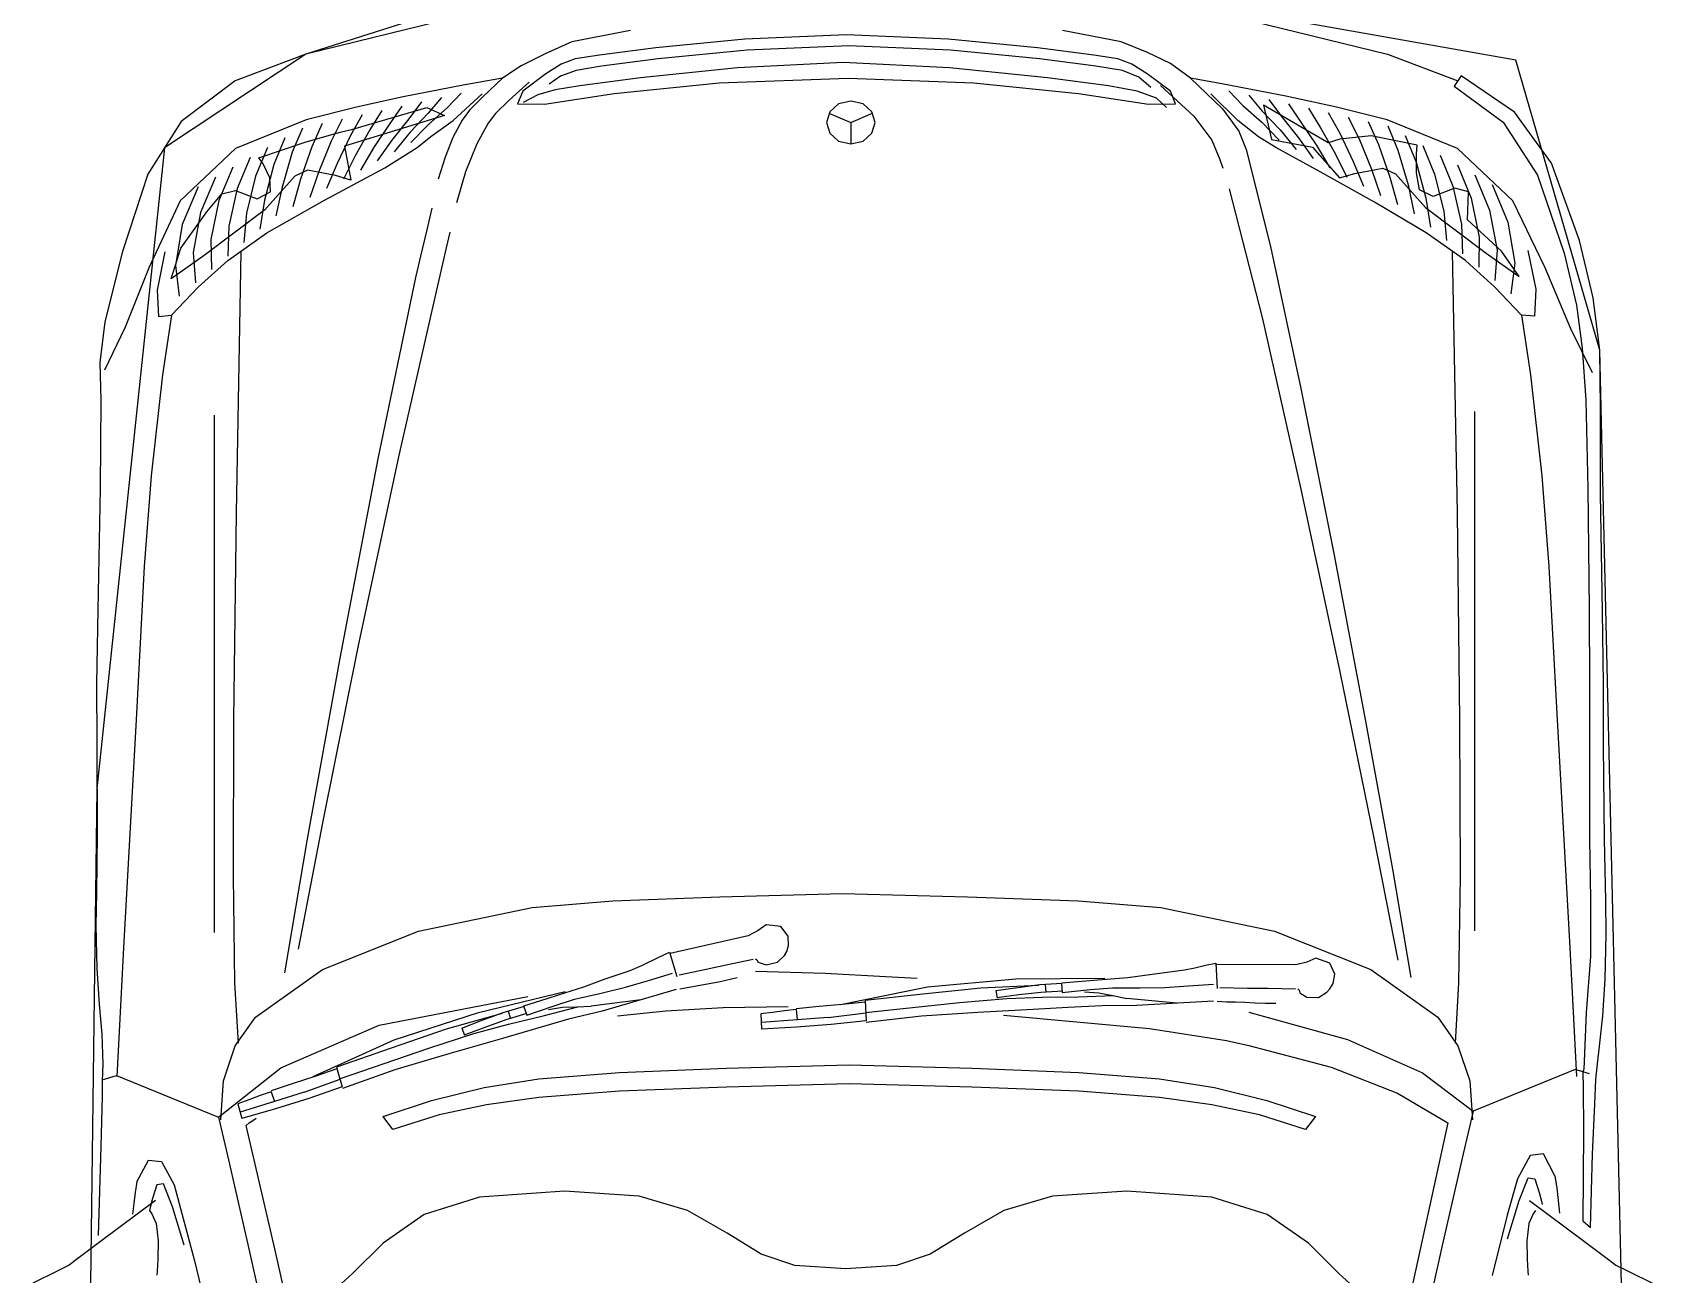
# Model space of a CAD drawing. Header units: millimetres. Extents: x 3923 to 4007, y 744 to 982.
# Drawn here: x 3949.327 to 3953.338, y 822.789 to 825.839 of the extents above; entities that cross this region are included whole.
import ezdxf

# ---------------------------------------------------------------- set-up
doc = ezdxf.new("R2010")
doc.units = ezdxf.units.MM
doc.header["$LTSCALE"] = 20
doc.layers.add('HIDROSSANITÁRIO', color=8, linetype='Continuous')

# ---------------------------------------------------------------- blocks, each defined once
blk = doc.blocks.new('Austin Mini dessus')
at = {"color": 8, "flags": 128}
for points in [[(1.0455, 3.8453), (1.0602, 3.8752)], [(1.0383, 3.8304), (1.0455, 3.8453)], [(1.0093, 3.792), (1.0326, 3.8229)], [(1.0326, 3.8229), (1.0383, 3.8304)], [(-0.1204, 3.7865), (-0.0703, 3.7926)], [(-0.0703, 3.7926), (-0.0241, 3.7916)], [(-0.0241, 3.7916), (0.0842, 3.7922)], [(0.0842, 3.7922), (0.2332, 3.7952)], [(0.2332, 3.7952), (0.3237, 3.797)], [(0.3237, 3.797), (0.3971, 3.7966)], [(0.3971, 3.7966), (0.5088, 3.7962)], [(0.5088, 3.7962), (0.581, 3.797)], [(0.581, 3.797), (0.6212, 3.7976)], [(0.6212, 3.7976), (0.674, 3.7963)], [(0.674, 3.7963), (0.7177, 3.7934)], [(0.7177, 3.7934), (0.7547, 3.7905)], [(0.831, 3.7901), (0.8924, 3.7915)], [(0.8924, 3.7915), (1.0016, 3.7949)], [(0.9589, 3.7245), (1.0093, 3.792)], [(-0.2069, 3.765), (-0.1204, 3.7865)], [(-0.114, 3.7617), (-0.0609, 3.787)], [(0.6405, 3.7634), (0.8064, 3.7721)], [(0.7547, 3.7905), (0.7913, 3.7892)], [(0.7913, 3.7892), (0.8117, 3.7899)], [(0.8107, 3.7898), (0.8054, 3.7722)], [(0.8054, 3.7722), (0.8566, 3.6469)], [(0.8117, 3.7899), (0.831, 3.7901)], [(-0.302, 3.7337), (-0.2069, 3.765)], [(-0.1874, 3.7324), (-0.114, 3.7617)], [(0.3684, 3.7483), (0.6405, 3.7634)], [(0.949, 3.7493), (0.9623, 3.751)], [(0.9623, 3.751), (0.9758, 3.7525)], [(-0.3667, 3.6929), (-0.302, 3.7337)], [(-0.269, 3.694), (-0.1874, 3.7324)], [(0.0688, 3.7297), (0.18, 3.7384)], [(0.18, 3.7384), (0.3684, 3.7483)], [(0.936, 3.7475), (0.9091, 3.7332)], [(0.9091, 3.7332), (0.9111, 3.717)], [(0.936, 3.7475), (0.949, 3.7493)], [(0.9564, 3.7282), (0.9673, 3.7309)], [(0.9673, 3.7309), (0.9712, 3.7316)], [(0.9712, 3.7316), (0.975, 3.7288)], [(-0.2065, 3.713), (-0.1595, 3.7223)], [(-0.1595, 3.7223), (-0.127, 3.7206)], [(-0.127, 3.7206), (-0.1288, 3.7047)], [(-0.1288, 3.7047), (-0.0554, 3.7158)], [(-0.0554, 3.7158), (0.0688, 3.7297)], [(0.9111, 3.717), (0.9395, 3.7016)], [(0.9383, 3.7145), (0.9395, 3.7228)], [(0.9665, 3.7034), (0.9383, 3.7145)], [(0.9395, 3.7228), (0.9564, 3.7282)], [(0.975, 3.7288), (0.9869, 3.7238)], [(0.9869, 3.7238), (1.0083, 3.721)], [(1.0083, 3.721), (1.031, 3.7215)], [(1.031, 3.7215), (1.0455, 3.7223)], [(1.0455, 3.7223), (1.0506, 3.7228)], [(-0.4163, 3.6266), (-0.3667, 3.6929)], [(-0.3332, 3.6261), (-0.269, 3.694)], [(-0.2862, 3.6722), (-0.24, 3.6915)], [(-0.2108, 3.6933), (-0.2557, 3.6613)], [(-0.24, 3.6915), (-0.1897, 3.6999)], [(-0.1734, 3.7051), (-0.2108, 3.6933)], [(-0.2018, 3.6646), (-0.1734, 3.7051)], [(-0.1897, 3.6999), (-0.152, 3.6952)], [(-0.1288, 3.7047), (-0.1629, 3.672)], [(0.9395, 3.7016), (1.0331, 3.6766)], [(1.0136, 3.6893), (0.9665, 3.7034)], [(-0.2548, 3.669), (-0.2057, 3.6781)], [(-0.2057, 3.6781), (-0.1684, 3.6754)], [(-0.1629, 3.672), (-0.1958, 3.6357)], [(1.0331, 3.6766), (1.174, 3.6425)], [(-0.2983, 3.6509), (-0.2548, 3.669)], [(-0.2557, 3.6613), (-0.2776, 3.6432)], [(-0.2696, 3.6465), (-0.2217, 3.6563)], [(-0.2582, 3.5904), (-0.2018, 3.6646)], [(-0.2217, 3.6563), (-0.1848, 3.6556)], [(0.6296, 3.652), (-0.0059, 3.652)], [(-0.3103, 3.6295), (-0.2696, 3.6465)], [(-0.2844, 3.624), (-0.2378, 3.6344)], [(-0.2776, 3.6432), (-0.2819, 3.6262)], [(-0.2378, 3.6344), (-0.2012, 3.6358)], [(-0.1958, 3.6357), (-0.2299, 3.5876)], [(0.8118, 3.6411), (0.769, 3.6265)], [(0.8566, 3.6469), (0.7958, 3.5707)], [(0.8596, 3.6444), (0.8118, 3.6411)], [(0.8566, 3.6469), (0.909, 3.6348)], [(0.909, 3.6348), (1.0218, 3.609)], [(-0.4494, 3.54), (-0.4163, 3.6266)], [(-0.3686, 3.5396), (-0.3332, 3.6261)], [(-0.3224, 3.6082), (-0.2844, 3.624)], [(-0.2992, 3.6015), (-0.2538, 3.6126)], [(-0.2819, 3.6262), (-0.2717, 3.5998)], [(-0.2538, 3.6126), (-0.2177, 3.6161)], [(-0.2069, 3.6195), (0.1144, 3.6255)], [(0.1144, 3.6255), (0.369, 3.6287)], [(0.369, 3.6287), (0.5603, 3.6292)], [(0.5603, 3.6292), (0.6914, 3.6273)], [(0.6914, 3.6273), (0.7656, 3.6231)], [(0.769, 3.6265), (0.7337, 3.6018)], [(0.835, 3.6098), (0.8402, 3.6233)], [(0.8372, 3.5784), (0.8502, 3.6203)], [(0.8402, 3.6233), (0.8582, 3.6183)], [(0.8462, 3.577), (0.8582, 3.6183)], [(0.8666, 3.6133), (0.8634, 3.6093)], [(0.9143, 3.6021), (0.8666, 3.6133)], [(-0.3219, 3.5976), (-0.3417, 3.5395)], [(-0.3344, 3.5868), (-0.2992, 3.6015)], [(-0.3144, 3.5923), (-0.3219, 3.5976)], [(-0.2975, 3.5839), (-0.3144, 3.5923)], [(-0.3139, 3.579), (-0.2698, 3.5907)], [(-0.2994, 3.5535), (-0.2582, 3.5904)], [(-0.2717, 3.5998), (-0.28, 3.5832)], [(-0.2698, 3.5907), (-0.2341, 3.5963)], [(0.7337, 3.6018), (0.675, 3.5196)], [(0.8252, 3.5824), (0.8299, 3.5961)], [(0.8299, 3.5961), (0.835, 3.6098)], [(0.8604, 3.6051), (0.8577, 3.6008)], [(0.8634, 3.6093), (0.8604, 3.6051)], [(1.0183, 3.578), (0.9143, 3.6021)], [(1.0218, 3.609), (1.1282, 3.5852)], [(-0.3465, 3.5655), (-0.3139, 3.579)], [(-0.28, 3.5832), (-0.2975, 3.5839)], [(-0.2858, 3.5689), (-0.2505, 3.5765)], [(-0.2299, 3.5876), (-0.2701, 3.5169)], [(0.7958, 3.5707), (0.7435, 3.4498)], [(0.8151, 3.5556), (0.8242, 3.5824)], [(0.8252, 3.5824), (0.8372, 3.5784)], [(0.8257, 3.5419), (0.8372, 3.5784)], [(0.8334, 3.5361), (0.8462, 3.577)], [(1.12, 3.5551), (1.0183, 3.578)], [(-0.3585, 3.5441), (-0.3287, 3.5566)], [(-0.3287, 3.5566), (-0.2858, 3.5689)], [(-0.3066, 3.538), (-0.2994, 3.5535)], [(-0.2955, 3.5465), (-0.2617, 3.5558)], [(0.517, 3.5386), (0.6793, 3.5662)], [(0.8063, 3.5287), (0.8151, 3.5556)], [(-0.4897, 3.3744), (-0.4494, 3.54)], [(-0.3843, 3.4776), (-0.3686, 3.5396)], [(-0.3639, 3.5197), (-0.3356, 3.5327)], [(-0.3417, 3.5395), (-0.3534, 3.4979)], [(-0.3356, 3.5327), (-0.2955, 3.5465)], [(-0.3001, 3.5036), (-0.3066, 3.538)], [(-0.3051, 3.524), (-0.273, 3.5351)], [(0.2925, 3.4981), (0.517, 3.5386)], [(0.4929, 3.5192), (0.6502, 3.5491)], [(0.8067, 3.5309), (0.7615, 3.4315)], [(0.8257, 3.5419), (0.8097, 3.4979)], [(0.8192, 3.4954), (0.8334, 3.5361)], [(-0.3424, 3.5089), (-0.3051, 3.524)], [(-0.3148, 3.5016), (-0.2843, 3.5144)], [(-0.2701, 3.5169), (-0.3098, 3.443)], [(0.2791, 3.4759), (0.4929, 3.5192)], [(0.675, 3.5196), (0.6278, 3.4015)], [(0.7972, 3.5019), (0.8063, 3.5287)], [(-0.374, 3.3698), (-0.3363, 3.4925)], [(-0.3693, 3.4953), (-0.3424, 3.5089)], [(-0.3534, 3.4979), (-0.3572, 3.4821)], [(-0.3493, 3.4851), (-0.3148, 3.5016)], [(-0.3363, 3.4925), (-0.2946, 3.4845)], [(-0.3244, 3.4792), (-0.2956, 3.4936)], [(-0.2946, 3.4845), (-0.3001, 3.5036)], [(0.0478, 3.4514), (0.2925, 3.4981)], [(0.7718, 3.4351), (0.7952, 3.5024)], [(0.8092, 3.4984), (0.7905, 3.4435)], [(0.7952, 3.5024), (0.8192, 3.4954)], [(0.7985, 3.4305), (0.8212, 3.4949)], [(1.0484, 3.4825), (1.0731, 3.5095)], [(-0.3968, 3.4202), (-0.3843, 3.4776)], [(-0.3572, 3.4821), (-0.3836, 3.3914)], [(-0.3746, 3.4709), (-0.3493, 3.4851)], [(-0.3561, 3.4613), (-0.3244, 3.4792)], [(-0.3341, 3.4567), (-0.3068, 3.4729)], [(0.0453, 3.4261), (0.2791, 3.4759)], [(1.0114, 3.445), (1.0484, 3.4825)], [(-0.38, 3.4466), (-0.3561, 3.4613)], [(-0.363, 3.4375), (-0.3341, 3.4567)], [(-0.3437, 3.4343), (-0.3181, 3.4522)], [(-0.1749, 3.4052), (0.0478, 3.4514)], [(0.7435, 3.4498), (0.7081, 3.2674)], [(-0.3854, 3.4222), (-0.363, 3.4375)], [(-0.3698, 3.4136), (-0.3437, 3.4343)], [(-0.3534, 3.4119), (-0.3294, 3.4315)], [(-0.3098, 3.443), (-0.3346, 3.403)], [(0.7615, 3.4315), (0.7277, 3.3278)], [(0.7484, 3.3675), (0.7718, 3.4351)], [(0.7905, 3.4435), (0.7715, 3.3887)], [(0.7785, 3.3642), (0.7985, 3.4305)], [(0.8558, 3.4451), (0.8359, 3.3854)], [(0.8536, 3.3763), (0.8715, 3.4329)], [(0.8715, 3.4329), (0.8558, 3.4451)], [(0.9762, 3.3945), (1.0114, 3.445)], [(-0.4112, 3.3468), (-0.3968, 3.4202)], [(-0.3908, 3.3978), (-0.3698, 3.4136)], [(-0.3767, 3.3898), (-0.3534, 3.4119)], [(-0.363, 3.3894), (-0.3407, 3.4108)], [(-0.172, 3.3767), (0.0453, 3.4261)], [(-0.3961, 3.3734), (-0.3767, 3.3898)], [(-0.3836, 3.3914), (-0.374, 3.3698)], [(-0.3346, 3.403), (-0.3481, 3.3863)], [(-0.2599, 3.3851), (-0.2335, 3.3912)], [(-0.2335, 3.3912), (-0.2013, 3.399)], [(-0.2013, 3.399), (-0.1749, 3.4052)], [(0.6278, 3.4015), (0.5988, 3.2619)], [(0.9547, 3.3266), (0.9762, 3.3945)], [(-0.3836, 3.366), (-0.363, 3.3894)], [(-0.3481, 3.3863), (-0.3679, 3.3589)], [(-0.3226, 3.369), (-0.2958, 3.3774)], [(-0.2112, 3.3675), (-0.1915, 3.3721)], [(-0.1915, 3.3721), (-0.172, 3.3767)], [(0.7715, 3.3887), (0.7537, 3.3335)], [(0.8359, 3.3854), (0.8202, 3.3211)], [(0.8415, 3.3179), (0.8536, 3.3763)], [(-0.4015, 3.349), (-0.3836, 3.366)], [(-0.3679, 3.3589), (-0.4003, 3.3232)], [(-0.3683, 3.348), (-0.347, 3.3593)], [(-0.347, 3.3593), (-0.3226, 3.369)], [(-0.3048, 3.3438), (-0.2667, 3.355)], [(-0.2307, 3.363), (-0.2112, 3.3675)], [(0.7293, 3.299), (0.7484, 3.3675)], [(0.7597, 3.2985), (0.7785, 3.3642)], [(-0.4198, 3.2983), (-0.4112, 3.3468)], [(-0.397, 3.3226), (-0.3805, 3.3391)], [(-0.3805, 3.3391), (-0.3683, 3.348)], [(-0.3644, 3.3161), (-0.339, 3.3298)], [(-0.339, 3.3298), (-0.3048, 3.3438)], [(0.7472, 3.3485), (0.7374, 3.3232)], [(0.7537, 3.3335), (0.7422, 3.2911)], [(0.7462, 3.3202), (0.7557, 3.3455)], [(0.7472, 3.3485), (0.7557, 3.345)], [(-0.4198, 3.2983), (-0.397, 3.3226)], [(-0.3764, 3.3069), (-0.3644, 3.3161)], [(0.7277, 3.3278), (0.7023, 3.2216)], [(0.7374, 3.3232), (0.728, 3.2975)], [(0.7371, 3.2944), (0.7462, 3.3202)], [(0.8202, 3.3211), (0.8092, 3.2537)], [(0.8325, 3.2537), (0.8415, 3.3179)], [(0.9474, 3.2223), (0.9547, 3.3266)], [(-0.435, 3.2757), (-0.4198, 3.2983)], [(-0.415, 3.2655), (-0.3926, 3.2902)], [(-0.3926, 3.2902), (-0.3764, 3.3069)], [(0.728, 3.2975), (0.7203, 3.2716)], [(0.7263, 3.2915), (0.7353, 3.2885)], [(0.7293, 3.2686), (0.7371, 3.2944)], [(0.7422, 3.2911), (0.7318, 3.2485)], [(0.7478, 3.258), (0.7597, 3.2985)], [(-0.4498, 3.2462), (-0.435, 3.2757)], [(-0.4251, 3.2451), (-0.4036, 3.2735)], [(-0.4036, 3.2735), (-0.3881, 3.2799)], [(-0.3992, 3.255), (-0.3897, 3.273)], [(-0.3881, 3.2799), (-0.3879, 3.2469)], [(0.7198, 3.2721), (0.7153, 3.258)], [(0.7208, 3.2721), (0.7313, 3.2686)], [(-0.4054, 3.2337), (-0.3992, 3.255)], [(0.5988, 3.2619), (0.5909, 3.1628)], [(0.7153, 3.258), (0.7105, 3.2437)], [(0.7313, 3.2686), (0.72, 3.2361)], [(0.7361, 3.2172), (0.7478, 3.258)], [(0.8092, 3.2537), (0.8014, 3.1546)], [(0.8246, 3.1546), (0.8325, 3.2537)], [(-0.4642, 3.2131), (-0.4498, 3.2462)], [(-0.4368, 3.2263), (-0.4251, 3.2451)], [(-0.4223, 3.2271), (-0.4123, 3.2411)], [(-0.4102, 3.2033), (-0.4054, 3.2337)], [(-0.3879, 3.2469), (-0.4009, 3.1615)], [(0.7063, 3.2296), (0.6964, 3.1985)], [(0.7105, 3.2437), (0.7063, 3.2296)], [(0.72, 3.2361), (0.7116, 3.2101)], [(0.7318, 3.2485), (0.7208, 3.2061)], [(0.7243, 3.2421), (0.7215, 3.2248)], [(-0.4783, 3.1411), (-0.4642, 3.2131)], [(-0.4482, 3.1794), (-0.4433, 3.2092)], [(-0.4433, 3.2092), (-0.4368, 3.2263)], [(-0.4292, 3.2081), (-0.4223, 3.2271)], [(0.7116, 3.2101), (0.7041, 3.1774)], [(0.7215, 3.2248), (0.721, 3.2072)], [(0.7263, 3.1761), (0.7361, 3.2172)], [(0.9535, 3.1308), (0.9474, 3.2223)], [(-0.4345, 3.1767), (-0.4292, 3.2081)], [(-0.42, 3.129), (-0.4102, 3.2033)], [(0.6964, 3.1985), (0.6864, 3.1723)], [(0.7123, 3.1286), (0.7203, 3.1896)], [(0.721, 3.2072), (0.7203, 3.1896)], [(-0.457, 3.1102), (-0.4482, 3.1794)], [(-0.4433, 3.1075), (-0.4345, 3.1767)], [(0.6864, 3.1723), (0.6761, 3.1418)], [(0.7041, 3.1774), (0.6969, 3.1476)], [(0.6998, 3.0852), (0.7263, 3.1761)], [(-0.4009, 3.1615), (-0.4139, 3.0323)], [(0.5909, 3.1628), (0.5858, 3.0317)], [(0.7318, 3.1572), (0.726, 3.0977)], [(0.8014, 3.1546), (0.7962, 3.0235)], [(0.8194, 3.0235), (0.8246, 3.1546)], [(-0.4326, 3.01), (-0.42, 3.129)], [(0.6761, 3.1418), (0.6698, 3.1266)], [(0.6969, 3.1476), (0.6884, 3.1193)], [(0.9712, 3.0712), (0.9535, 3.1308)], [(-0.4678, 3.0008), (-0.457, 3.1102)], [(0.6698, 3.1266), (0.6607, 3.1082)], [(0.6884, 3.1193), (0.6795, 3.0899)], [(-0.4541, 2.9981), (-0.4433, 3.1075)], [(0.6338, 2.997), (0.6553, 3.0927)], [(0.6607, 3.1082), (0.6538, 3.0932)], [(0.6538, 3.0932), (0.6836, 3.0845)], [(0.726, 3.0977), (0.7219, 3.0275)], [(0.6818, 3.0817), (0.6747, 3.0485)], [(0.6957, 3.0601), (0.6993, 3.0807)], [(0.9991, 3.0226), (0.9712, 3.0712)], [(0.6902, 3.0313), (0.6957, 3.0601)], [(-0.4139, 3.0323), (-0.4198, 2.8742)], [(0.5858, 3.0317), (0.5818, 2.8809)], [(0.6747, 3.0485), (0.6693, 3.0237)], [(0.6853, 3.0102), (0.6902, 3.0313)], [(-0.4389, 2.8801), (-0.4326, 3.01)], [(0.6693, 3.0237), (0.6625, 2.9905)], [(0.7219, 3.0275), (0.7205, 2.9476)], [(0.7962, 3.0235), (0.7923, 2.8727)], [(0.8155, 2.8727), (0.8194, 3.0235)], [(1.0249, 2.9807), (0.9991, 3.0226)], [(-0.473, 2.876), (-0.4678, 3.0008)], [(-0.4594, 2.8733), (-0.4541, 2.9981)], [(0.6273, 2.9847), (0.6338, 2.997)], [(0.6202, 2.9747), (0.6273, 2.9847)], [(0.6221, 2.9567), (0.6202, 2.9747)], [(0.6618, 2.9878), (0.6631, 2.986)], [(0.6631, 2.986), (0.6661, 2.9845)], [(0.6661, 2.9845), (0.6693, 2.9748)], [(0.6693, 2.9748), (0.6662, 2.9608)], [(0.677, 2.9877), (0.6796, 2.9022)], [(0.7277, 2.9669), (0.7297, 2.9812)], [(0.7297, 2.9812), (0.7484, 2.9804)], [(0.7369, 2.9367), (0.7402, 2.9806)], [(0.7461, 2.9374), (0.7484, 2.9804)], [(1.0386, 2.9396), (1.0249, 2.9807)], [(0.6341, 2.9475), (0.6221, 2.9567)], [(0.6529, 2.9495), (0.6455, 2.9473)], [(0.6577, 2.9524), (0.6529, 2.9495)], [(0.6662, 2.9608), (0.6577, 2.9524)], [(0.7244, 2.9379), (0.7259, 2.9524)], [(0.7259, 2.9524), (0.7277, 2.9669)], [(0.6455, 2.9473), (0.6341, 2.9475)], [(0.7205, 2.9096), (0.7234, 2.9377)], [(0.7244, 2.9379), (0.7369, 2.9367)], [(0.7339, 2.8986), (0.7369, 2.9367)], [(0.7427, 2.8947), (0.7461, 2.9374)], [(1.0427, 2.877), (1.0386, 2.9396)], [(0.718, 2.8814), (0.7205, 2.9096)], [(-0.3881, 2.8859), (-0.3786, 2.8967)], [(-0.3786, 2.8967), (-0.3653, 2.9008)], [(-0.3767, 2.8977), (-0.3653, 2.8708)], [(-0.3653, 2.9008), (-0.352, 2.8967)], [(-0.352, 2.8967), (-0.3425, 2.8859)], [(0.6796, 2.9022), (0.6837, 2.8284)], [(0.7339, 2.8986), (0.7283, 2.8522)], [(0.7381, 2.8519), (0.7427, 2.8947)], [(-0.4678, 2.7512), (-0.473, 2.876)], [(-0.4541, 2.7484), (-0.4594, 2.8733)], [(-0.4326, 2.7495), (-0.4389, 2.8801)], [(-0.4198, 2.8742), (-0.4139, 2.72)], [(-0.3917, 2.8708), (-0.3881, 2.8859)], [(-0.3881, 2.8557), (-0.3917, 2.8708)], [(-0.3653, 2.8708), (-0.3767, 2.844)], [(-0.3653, 2.8708), (-0.3389, 2.8708)], [(-0.3425, 2.8859), (-0.3389, 2.8708)], [(-0.3389, 2.8708), (-0.3425, 2.8557)], [(0.5818, 2.8809), (0.5858, 2.7275)], [(0.7179, 2.8836), (0.6962, 2.7767)], [(0.7152, 2.8533), (0.718, 2.8814)], [(0.7923, 2.8727), (0.7962, 2.7218)], [(0.8194, 2.7218), (0.8155, 2.8727)], [(1.0386, 2.8145), (1.0427, 2.877)], [(-0.3786, 2.845), (-0.3881, 2.8557)], [(-0.3425, 2.8557), (-0.352, 2.845)], [(0.7054, 2.7825), (0.7131, 2.8533)], [(0.7131, 2.8533), (0.7381, 2.8519)], [(0.7277, 2.8526), (0.7218, 2.7949)], [(0.7325, 2.784), (0.7401, 2.8518)], [(-0.3653, 2.8409), (-0.3786, 2.845)], [(-0.352, 2.845), (-0.3653, 2.8409)], [(0.6837, 2.8284), (0.6857, 2.7893)], [(1.0249, 2.7734), (1.0386, 2.8145)], [(0.7218, 2.7949), (0.7156, 2.7372)], [(0.6962, 2.7767), (0.6866, 2.668)], [(0.6979, 2.7113), (0.7054, 2.7825)], [(0.7279, 2.7148), (0.7325, 2.784)], [(0.9991, 2.7314), (1.0249, 2.7734)], [(-0.457, 2.6417), (-0.4678, 2.7512)], [(-0.4433, 2.639), (-0.4541, 2.7484)], [(-0.42, 2.6293), (-0.4326, 2.7495)], [(0.7156, 2.7372), (0.7107, 2.6794)], [(0.9712, 2.6829), (0.9991, 2.7314)], [(-0.4139, 2.72), (-0.4009, 2.5911)], [(0.5858, 2.7275), (0.5909, 2.5917)], [(0.6946, 2.6403), (0.6979, 2.7113)], [(0.7244, 2.6467), (0.7279, 2.7148)], [(0.7962, 2.7218), (0.8014, 2.5907)], [(0.8246, 2.5907), (0.8194, 2.7218)], [(0.701, 2.6926), (0.6971, 2.6657)], [(0.701, 2.6926), (0.7101, 2.6911)], [(0.7063, 2.6647), (0.71, 2.6915)], [(0.6866, 2.668), (0.6857, 2.5588)], [(0.7107, 2.6794), (0.709, 2.6356)], [(0.731, 2.6835), (0.7474, 2.5042)], [(0.9535, 2.6232), (0.9712, 2.6829)], [(0.6971, 2.6657), (0.6937, 2.6386)], [(0.7033, 2.6376), (0.7063, 2.6647)], [(-0.4482, 2.5725), (-0.457, 2.6417)], [(-0.4345, 2.5698), (-0.4433, 2.639)], [(-0.4102, 2.5543), (-0.42, 2.6293)], [(0.6937, 2.6386), (0.692, 2.6115)], [(0.6934, 2.6323), (0.7028, 2.6314)], [(0.7015, 2.6106), (0.7033, 2.6376)], [(0.709, 2.6356), (0.7085, 2.5917)], [(0.7219, 2.6045), (0.7244, 2.6467)], [(-0.4642, 2.5388), (-0.4783, 2.6109)], [(0.6914, 2.6119), (0.6903, 2.5972)], [(0.6924, 2.6121), (0.7034, 2.6111)], [(0.7034, 2.6111), (0.6997, 2.5769)], [(0.9474, 2.5318), (0.9535, 2.6232)], [(-0.4009, 2.5911), (-0.3879, 2.5051)], [(0.5909, 2.5917), (0.5988, 2.49)], [(0.6903, 2.5972), (0.689, 2.5822)], [(0.7085, 2.5917), (0.7072, 2.5478)], [(0.7197, 2.5621), (0.7219, 2.6045)], [(0.8014, 2.5907), (0.8092, 2.4916)], [(0.8325, 2.4916), (0.8246, 2.5907)], [(-0.4433, 2.5428), (-0.4482, 2.5725)], [(-0.429, 2.5374), (-0.4345, 2.5698)], [(0.6878, 2.5675), (0.6847, 2.5306)], [(0.689, 2.5822), (0.6878, 2.5675)], [(0.6997, 2.5769), (0.6975, 2.5497)], [(0.7026, 2.5837), (0.7038, 2.5662)], [(-0.4038, 2.5192), (-0.4102, 2.5543)], [(0.6975, 2.5497), (0.6975, 2.5161)], [(0.7038, 2.5662), (0.7072, 2.5489)], [(0.7072, 2.5489), (0.7105, 2.5317)], [(0.7193, 2.5199), (0.7197, 2.5621)], [(-0.4511, 2.5067), (-0.4642, 2.5388)], [(-0.4368, 2.5257), (-0.4433, 2.5428)], [(-0.4211, 2.5171), (-0.429, 2.5374)], [(0.6847, 2.5306), (0.6807, 2.5008)], [(0.7164, 2.4705), (0.7105, 2.5317)], [(0.9547, 2.4275), (0.9474, 2.5318)], [(-0.4251, 2.5069), (-0.4368, 2.5257)], [(-0.4082, 2.5023), (-0.4211, 2.5171)], [(-0.3951, 2.4956), (-0.4038, 2.5192)], [(0.6975, 2.5161), (0.6972, 2.4854)], [(0.714, 2.4253), (0.7193, 2.5199)], [(-0.4377, 2.4782), (-0.4511, 2.5067)], [(-0.4036, 2.4784), (-0.4251, 2.5069)], [(-0.4106, 2.4907), (-0.373, 2.4496)], [(-0.3837, 2.4832), (-0.3951, 2.4956)], [(-0.3879, 2.5051), (-0.3881, 2.472)], [(0.5988, 2.49), (0.6278, 2.3505)], [(0.6807, 2.5008), (0.6754, 2.4613)], [(0.7474, 2.5042), (0.7622, 2.4097)], [(0.8092, 2.4916), (0.8202, 2.4242)], [(0.8415, 2.4274), (0.8325, 2.4916)], [(-0.4198, 2.4536), (-0.4377, 2.4782)], [(-0.3881, 2.472), (-0.4036, 2.4784)], [(0.6972, 2.4854), (0.6952, 2.456)], [(-0.4198, 2.4536), (-0.3822, 2.4143)], [(-0.4126, 2.4151), (-0.4198, 2.4536)], [(-0.373, 2.4496), (-0.3435, 2.4277)], [(0.673, 2.4486), (0.6699, 2.4354)], [(0.6754, 2.4613), (0.673, 2.4486)], [(0.6952, 2.456), (0.6932, 2.4254)], [(-0.3677, 2.3955), (-0.4003, 2.4288)], [(-0.3435, 2.4277), (-0.32, 2.4176)], [(0.6699, 2.4354), (0.6674, 2.4227)], [(0.8536, 2.369), (0.8415, 2.4274)], [(0.9762, 2.3595), (0.9547, 2.4275)], [(-0.3975, 2.3367), (-0.4126, 2.4151)], [(-0.3822, 2.4143), (-0.3546, 2.3944)], [(-0.32, 2.4176), (-0.3092, 2.4141)], [(0.6674, 2.4227), (0.6984, 2.421)], [(0.6695, 2.3245), (0.669, 2.4226)], [(0.6972, 2.4178), (0.6978, 2.3839)], [(0.715, 2.4096), (0.7145, 2.4208)], [(0.7153, 2.3984), (0.715, 2.4096)], [(0.7622, 2.4097), (0.7686, 2.3821)], [(0.8202, 2.4242), (0.8359, 2.3599)], [(-0.4043, 2.4065), (-0.3863, 2.3895)], [(-0.3863, 2.3895), (-0.3657, 2.3661)], [(-0.3478, 2.3704), (-0.3677, 2.3955)], [(-0.3546, 2.3944), (-0.3323, 2.3856)], [(-0.2838, 2.4064), (-0.1243, 2.3655)], [(0.7156, 2.3872), (0.7153, 2.3984)], [(0.7163, 2.3745), (0.7156, 2.3872)], [(-0.4897, 2.3776), (-0.4494, 2.2119)], [(-0.3989, 2.3821), (-0.3794, 2.3657)], [(-0.3346, 2.3489), (-0.3478, 2.3704)], [(-0.3323, 2.3856), (-0.2128, 2.3556)], [(0.6978, 2.3839), (0.6981, 2.3586)], [(0.717, 2.3616), (0.7163, 2.3745)], [(0.7276, 2.3821), (0.761, 2.261)], [(0.7686, 2.3821), (0.7952, 2.2812)], [(0.8715, 2.3124), (0.8536, 2.369)], [(-0.3935, 2.3577), (-0.3726, 2.3419)], [(-0.3864, 2.3641), (-0.3443, 2.3544)], [(-0.3402, 2.2847), (-0.3864, 2.3641)], [(-0.3794, 2.3657), (-0.3561, 2.3436)], [(-0.3657, 2.3661), (-0.3434, 2.3447)], [(-0.3443, 2.3544), (-0.3348, 2.3038)], [(-0.3048, 2.2947), (-0.3346, 2.3489)], [(-0.2128, 2.3556), (-0.0386, 2.3181)], [(-0.1243, 2.3655), (0.085, 2.3182)], [(0.6278, 2.3505), (0.675, 2.2324)], [(0.6981, 2.3586), (0.6989, 2.3247)], [(0.7167, 2.349), (0.717, 2.3616)], [(0.8359, 2.3599), (0.8558, 2.3002)], [(1.0114, 2.309), (0.9762, 2.3595)], [(-0.3843, 2.2744), (-0.3975, 2.3367)], [(-0.3881, 2.3334), (-0.3657, 2.3181)], [(-0.3726, 2.3419), (-0.3464, 2.3212)], [(-0.3561, 2.3436), (-0.3321, 2.324)], [(-0.3827, 2.309), (-0.3589, 2.2942)], [(-0.3657, 2.3181), (-0.3368, 2.2988)], [(-0.3464, 2.3212), (-0.3209, 2.3033)], [(-0.0386, 2.3181), (0.1643, 2.2777)], [(0.085, 2.3182), (0.3093, 2.2706)], [(0.6613, 2.2997), (0.6659, 2.3111)], [(0.6659, 2.3111), (0.6695, 2.3245)], [(0.6989, 2.3218), (0.7006, 2.3204)], [(0.7006, 2.3204), (0.7038, 2.3197)], [(0.7038, 2.3197), (0.7091, 2.3109)], [(0.7091, 2.3109), (0.7093, 2.2966)], [(0.8558, 2.3002), (0.8715, 2.3124)], [(1.0484, 2.2716), (1.0114, 2.309)], [(-0.3589, 2.2942), (-0.3272, 2.2763)], [(-0.3368, 2.2988), (-0.3096, 2.2826)], [(-0.3348, 2.3038), (-0.2973, 2.271)], [(-0.2675, 2.228), (-0.3048, 2.2947)], [(0.6672, 2.2826), (0.6613, 2.2997)], [(0.7093, 2.2966), (0.7029, 2.2864)], [(-0.3686, 2.2124), (-0.3843, 2.2744)], [(-0.3774, 2.2846), (-0.352, 2.2704)], [(-0.352, 2.2704), (-0.3175, 2.2539)], [(-0.3489, 2.2319), (-0.3449, 2.2704)], [(-0.3449, 2.2704), (-0.3402, 2.2847)], [(-0.3272, 2.2763), (-0.2983, 2.2619)], [(-0.2973, 2.271), (-0.3028, 2.2519)], [(0.1643, 2.2777), (0.3699, 2.2387)], [(0.3093, 2.2706), (0.5139, 2.2288)], [(0.6809, 2.2764), (0.6672, 2.2826)], [(0.6921, 2.2787), (0.6809, 2.2764)], [(0.6988, 2.2826), (0.6921, 2.2787)], [(0.7029, 2.2864), (0.6988, 2.2826)], [(0.7952, 2.2812), (0.8271, 2.1996)], [(1.0731, 2.2446), (1.0484, 2.2716)], [(-0.372, 2.2602), (-0.3452, 2.2466)], [(-0.3452, 2.2466), (-0.3079, 2.2315)], [(-0.3175, 2.2539), (-0.287, 2.2412)], [(-0.3028, 2.2519), (-0.3094, 2.2175)], [(0.761, 2.261), (0.8021, 2.1691)], [(0.8634, 2.1376), (1.3706, 2.2486)], [(-0.3666, 2.2358), (-0.3383, 2.2228)], [(-0.3375, 2.1754), (-0.3489, 2.2319)], [(-0.3079, 2.2315), (-0.2757, 2.2204)], [(-0.2299, 2.1644), (-0.2675, 2.228)], [(0.3699, 2.2387), (0.552, 2.2057)], [(0.5139, 2.2288), (0.6638, 2.199)], [(0.675, 2.2324), (0.7337, 2.1502)], [(-0.4494, 2.2119), (-0.4163, 2.1254)], [(-0.3332, 2.1259), (-0.3686, 2.2124)], [(-0.3612, 2.2114), (-0.3315, 2.199)], [(-0.3383, 2.2228), (-0.2982, 2.209)], [(-0.3094, 2.2175), (-0.3021, 2.202)], [(-0.2982, 2.209), (-0.2645, 2.1997)], [(-0.3492, 2.1901), (-0.3167, 2.1765)], [(-0.3315, 2.199), (-0.2886, 2.1866)], [(-0.3021, 2.202), (-0.261, 2.1651)], [(-0.2886, 2.1866), (-0.2532, 2.179)], [(0.552, 2.2057), (0.6848, 2.1831)], [(0.8271, 2.1996), (0.8634, 2.1376)], [(-0.3267, 2.1761), (-0.3375, 2.1754)], [(-0.3372, 2.1687), (-0.3019, 2.154)], [(-0.3036, 2.1762), (-0.3267, 2.1761)], [(-0.3167, 2.1765), (-0.2725, 2.1648)], [(-0.2827, 2.1724), (-0.3036, 2.1762)], [(-0.2744, 2.1557), (-0.2827, 2.1724)], [(0.8021, 2.1691), (0.849, 2.1068)], [(1.0142, 2.1447), (1.1207, 2.1686)], [(-0.3251, 2.1474), (-0.2871, 2.1315)], [(-0.3019, 2.154), (-0.2565, 2.1429)], [(-0.2847, 2.1294), (-0.2744, 2.1557)], [(-0.2725, 2.1648), (-0.2368, 2.1592)], [(-0.261, 2.1651), (-0.2046, 2.0909)], [(-0.1958, 2.1163), (-0.2299, 2.1644)], [(0.7337, 2.1502), (0.769, 2.1254)], [(-0.4226, 2.1216), (-0.4101, 2.1302)], [(-0.4101, 2.1302), (-0.3656, 2.0699)], [(-0.2871, 2.1315), (-0.2405, 2.1211)], [(-0.2803, 2.1124), (-0.2847, 2.1294)], [(-0.2565, 2.1429), (-0.2204, 2.1395)], [(-0.2069, 2.1325), (0.1144, 2.1265)], [(0.1144, 2.1265), (0.369, 2.1233)], [(0.6914, 2.1247), (0.7656, 2.1289)], [(0.9014, 2.1189), (1.0142, 2.1447)], [(-0.3778, 2.0561), (-0.4226, 2.1216)], [(-0.269, 2.0579), (-0.3332, 2.1259)], [(-0.3131, 2.126), (-0.2723, 2.109)], [(-0.2456, 2.1137), (-0.2803, 2.1124)], [(-0.2723, 2.109), (-0.2245, 2.0993)], [(-0.2071, 2.072), (-0.2456, 2.1137)], [(-0.2405, 2.1211), (-0.204, 2.1197)], [(-0.1629, 2.08), (-0.1958, 2.1163)], [(0.369, 2.1233), (0.5603, 2.1227)], [(0.5603, 2.1227), (0.6914, 2.1247)], [(0.769, 2.1254), (0.8118, 2.1109)], [(0.7979, 1.9816), (0.849, 2.1068)], [(0.8118, 2.1109), (0.8596, 2.1076)], [(0.849, 2.1068), (0.9014, 2.1189)], [(-0.301, 2.1047), (-0.2575, 2.0865)], [(-0.2575, 2.0865), (-0.2084, 2.0774)], [(-0.2245, 2.0993), (-0.1876, 2.0999)], [(-0.2046, 2.0909), (-0.1762, 2.0504)], [(0.6276, 2.1045), (-0.0104, 2.1045)], [(-0.3656, 2.0699), (-0.3005, 2.0279)], [(-0.289, 2.0833), (-0.2428, 2.064)], [(-0.2084, 2.0774), (-0.1711, 2.0801)], [(-0.1762, 2.0504), (-0.2071, 2.072)], [(-0.1288, 2.0473), (-0.1629, 2.08)], [(0.9769, 2.0648), (1.0511, 2.0835)], [(-0.3153, 2.0107), (-0.3778, 2.0561)], [(-0.1866, 2.0184), (-0.269, 2.0579)], [(-0.2428, 2.064), (-0.1924, 2.0556)], [(-0.1924, 2.0556), (-0.1547, 2.0604)], [(-0.1288, 2.0473), (-0.0554, 2.0362)], [(-0.1273, 2.0313), (-0.1288, 2.0473)], [(0.9036, 2.0367), (0.932, 2.0521)], [(0.959, 2.0503), (0.9308, 2.0393)], [(0.932, 2.0521), (0.9769, 2.0648)], [(1.006, 2.0645), (0.959, 2.0503)], [(-0.3005, 2.0279), (-0.2047, 1.9948)], [(-0.2082, 2.0394), (-0.1605, 2.0298)], [(-0.1605, 2.0298), (-0.1273, 2.0313)], [(-0.0554, 2.0362), (0.0688, 2.0223)], [(0.9015, 2.0205), (0.9036, 2.0367)], [(0.9308, 2.0393), (0.932, 2.031)], [(0.932, 2.031), (0.9488, 2.0255)], [(0.9589, 2.0374), (1.0093, 1.97)], [(0.9712, 2.0303), (0.975, 2.0331)], [(0.975, 2.0331), (0.9869, 2.0382)], [(0.9869, 2.0382), (1.0083, 2.0409)], [(1.0083, 2.0409), (1.031, 2.0405)], [(1.031, 2.0405), (1.0455, 2.0396)], [(1.0455, 2.0396), (1.0506, 2.0392)], [(-0.2203, 1.9763), (-0.3153, 2.0107)], [(-0.1118, 1.9868), (-0.1866, 2.0184)], [(0.0688, 2.0223), (0.18, 2.0136)], [(0.18, 2.0136), (0.3684, 2.0036)], [(0.9284, 2.0063), (0.9015, 2.0205)], [(0.9284, 2.0063), (0.9435, 2.0041)], [(0.9488, 2.0255), (0.9598, 2.0229)], [(0.9598, 2.0229), (0.9637, 2.0221)], [(-0.2047, 1.9948), (-0.141, 1.9797)], [(-0.0578, 1.9603), (-0.1118, 1.9868)], [(0.3684, 2.0036), (0.6405, 1.9886)], [(0.6405, 1.9886), (0.8064, 1.9798)], [(0.9435, 2.0041), (0.9588, 2.0023)], [(0.9588, 2.0023), (0.9744, 2.0007)], [(-0.1499, 1.9594), (-0.2203, 1.9763)], [(-0.141, 1.9797), (-0.088, 1.9728)], [(-0.088, 1.9728), (-0.0243, 1.9685)], [(-0.0243, 1.9685), (0.084, 1.9658)], [(0.084, 1.9658), (0.2331, 1.9643)], [(0.6591, 1.9627), (0.7278, 1.9679)], [(0.7278, 1.9679), (0.7981, 1.971)], [(0.8032, 1.9639), (0.7979, 1.9816)], [(0.7981, 1.971), (0.7996, 1.9716)], [(0.7996, 1.9716), (0.8012, 1.972)], [(0.8012, 1.972), (0.803, 1.9721)], [(0.803, 1.9721), (0.8187, 1.9717)], [(0.8187, 1.9717), (0.8745, 1.9713)], [(0.8745, 1.9713), (0.9836, 1.9722)], [(0.9836, 1.9722), (0.9918, 1.9626)], [(1.0093, 1.97), (1.0326, 1.939)], [(-0.0857, 1.9511), (-0.1499, 1.9594)], [(-0.0153, 1.9503), (-0.0857, 1.9511)], [(0.0907, 1.9502), (-0.0153, 1.9503)], [(0.2354, 1.9481), (0.0907, 1.9502)], [(0.2331, 1.9643), (0.3237, 1.9638)], [(0.3237, 1.9468), (0.2354, 1.9481)], [(0.3237, 1.9638), (0.3991, 1.9639)], [(0.3994, 1.9465), (0.3237, 1.9468)], [(0.3991, 1.9639), (0.5144, 1.9637)], [(0.5154, 1.9455), (0.3994, 1.9465)], [(0.5144, 1.9637), (0.5887, 1.9626)], [(0.5887, 1.9626), (0.6591, 1.9627)], [(0.7321, 1.9476), (0.6869, 1.9446)], [(0.7655, 1.9512), (0.7321, 1.9476)], [(0.7946, 1.9543), (0.7655, 1.9512)], [(0.8101, 1.9559), (0.7946, 1.9543)], [(0.8406, 1.9574), (0.8101, 1.9559)], [(0.902, 1.9603), (0.8406, 1.9574)], [(0.9918, 1.9626), (0.902, 1.9603)], [(0.5899, 1.9439), (0.5154, 1.9455)], [(0.6316, 1.9433), (0.5899, 1.9439)], [(0.6869, 1.9446), (0.6316, 1.9433)], [(1.0326, 1.939), (1.0383, 1.9315)], [(1.0383, 1.9315), (1.0455, 1.9166)], [(1.0455, 1.9166), (1.0602, 1.8867)]]:
    blk.add_lwpolyline(points, dxfattribs=at)

msp = doc.modelspace()

# ---------------------------------------------------------------- linework, layer by layer
at = {"layer": 'HIDROSSANITÁRIO', "color": 8, "elevation": 5.2524}
msp.add_lwpolyline([(3952.7861, 816.9431), (3953.3379, 817.9018), (3953.2306, 822.6575), (3953.1747, 825.0596), (3952.9686, 825.7719), (3951.591, 826.0162), (3950.645, 825.9928), (3949.9969, 825.7868), (3949.6504, 825.5568), (3949.4842, 823.9821), (3949.426, 819.4377), (3949.497, 818.1172), (3949.7796, 816.8793), (3950.4554, 816.791), (3952.439, 816.7924), (3952.7746, 816.8885), (3952.7861, 816.9431)], dxfattribs=at)

# ---------------------------------------------------------------- block references
at = {"layer": 'HIDROSSANITÁRIO', "color": 8, "xscale": -2, "yscale": 2, "zscale": 2, "rotation": 90}
msp.add_blockref('Austin Mini dessus', (3957.077, 824.8881, 5.2524), dxfattribs=at)

doc.saveas('drawing.dxf')
